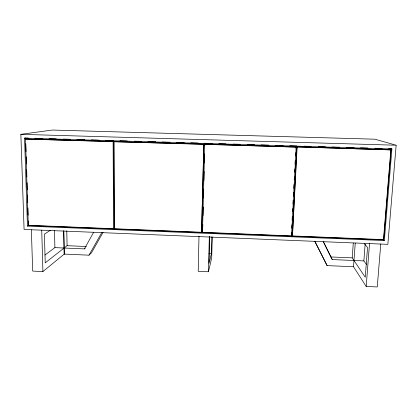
<?xml version="1.0" encoding="UTF-8"?>
<svg xmlns="http://www.w3.org/2000/svg" width="417" height="417" viewBox="0 0 417 417"><rect width="100%" height="100%" fill="white"/><g stroke="black" fill="none" stroke-linecap="round" stroke-linejoin="round"><path stroke-width="0.63" d="M198.998 236.184L198.211 271.305L208.422 271.764L211.7 257.946L212.258 237.127M201.573 232.264L203.835 144.152L201.573 232.264L114.446 228.751L114.029 141.702L203.835 144.152M202.48 232.3L204.768 144.178L296.169 147.092L291.519 235.897L202.48 232.3L202.865 224.56M203.079 215.485L203.282 207.056M203.496 197.981L203.71 188.906M203.908 180.478L204.121 171.403M204.32 162.974L204.538 153.899M204.737 145.476L204.768 144.178M208.422 271.764L209.329 236.606M209.751 236.538L209.058 263.346L211.455 253.578L211.904 236.809M291.452 232.66L291.519 235.897M291.686 228.109L291.858 224.862M292.093 220.312L292.301 216.413M292.536 211.862L292.708 208.615M292.942 204.064L293.146 200.165M293.354 196.266L293.558 192.367M293.761 188.468L293.964 184.564M294.199 180.019L294.371 176.766M294.611 172.221L294.777 168.968M295.017 164.418L295.22 160.519M295.46 155.974L295.627 152.721M295.867 148.171L295.934 146.873M296.888 146.899L292.453 235.933L383.473 239.608L390.844 149.891L296.888 146.899L390.844 149.891M292.453 235.933L297.128 147.118M364.229 243.492L367.539 247.495L365.245 277.253L352.214 257.868L353.288 243.033M380.757 244.023L377.26 286.953L366.194 286.443L353.522 266.755L355.248 243.127M366.48 264.482L363.864 260.917L365.141 244.174M366.194 286.443L369.525 243.585M391.188 148.728L391.907 148.958L384.349 240.552L383.692 239.884L391.188 148.728L388.587 148.655M396.15 145.22L387.852 244.336L24.082 229.454L20.85 134.331L52.302 130.047L374.899 139.195L396.15 145.22L20.85 134.331M44.989 255.016L54.898 247.625L84.385 248.897L93.705 232.175M31.374 229.793L32.677 271.081L42.909 271.556L64.228 254.094L88.967 255.178L101.691 232.717M103.088 232.363L91.542 252.723L88.967 255.178M113.554 228.714L114.19 228.125L113.763 141.488L25.484 139.08L28.293 225.274L113.554 228.714L113.111 141.671L113.763 141.488M84.385 248.897L85.271 248.115M86.397 246.515L67.08 245.691L45.208 262.861L44.416 234.125L50.431 230.267M28.231 138.043L24.556 138.131L27.449 226.108L28.476 225.54L383.692 239.884M34.736 138.23L42.539 138.46M49.044 138.653L56.201 138.866M63.358 139.075L70.509 139.283M77.015 139.476L84.823 139.705M91.323 139.898L99.131 140.128M105.637 140.32L113.44 140.55M119.945 140.743L127.102 140.951M134.253 141.165L141.41 141.373M147.915 141.566L155.718 141.796M162.223 141.988L170.032 142.218M176.537 142.405L184.34 142.64M190.845 142.828L198.002 143.041M204.507 143.234L212.31 143.464M218.816 143.651L225.972 143.865M233.124 144.073L240.281 144.287M247.437 144.496L254.589 144.704M261.094 144.897L268.902 145.126M275.402 145.319L283.211 145.549M289.716 145.742L296.868 145.95M304.024 146.164L311.181 146.372M318.333 146.586L325.489 146.794M331.995 146.987L339.798 147.217M346.303 147.41L354.111 147.639M360.616 147.832L367.768 148.04M374.925 148.249L382.081 148.462M24.556 138.131L391.907 148.958M25.484 139.08L113.111 141.671M114.029 141.702L203.616 144.35M204.554 144.376L296.169 147.092M27.449 226.108L384.349 240.552M323.462 242.032L330.858 256.955L352.214 257.868M208.927 253.468L211.455 253.578M330.858 256.955L332.255 259.562L363.864 260.917M314.835 241.37L327.095 265.603L353.522 266.755M314.762 241.109L327.095 265.603M323.472 241.829L332.255 259.562M25.63 137.964L25.672 139.262M25.818 143.802L26.073 151.585M26.24 156.776L26.474 163.912M26.662 169.75L26.896 176.886M27.084 182.724L27.319 189.86M27.486 195.052L27.736 202.834M27.908 208.026L28.137 215.162M28.33 221L28.476 225.54M41.736 230.215L42.909 271.556M54.481 230.413L54.898 247.625M66.777 230.877L67.08 245.691M64.239 254.094L63.744 230.789L64.228 254.094"/></g></svg>
